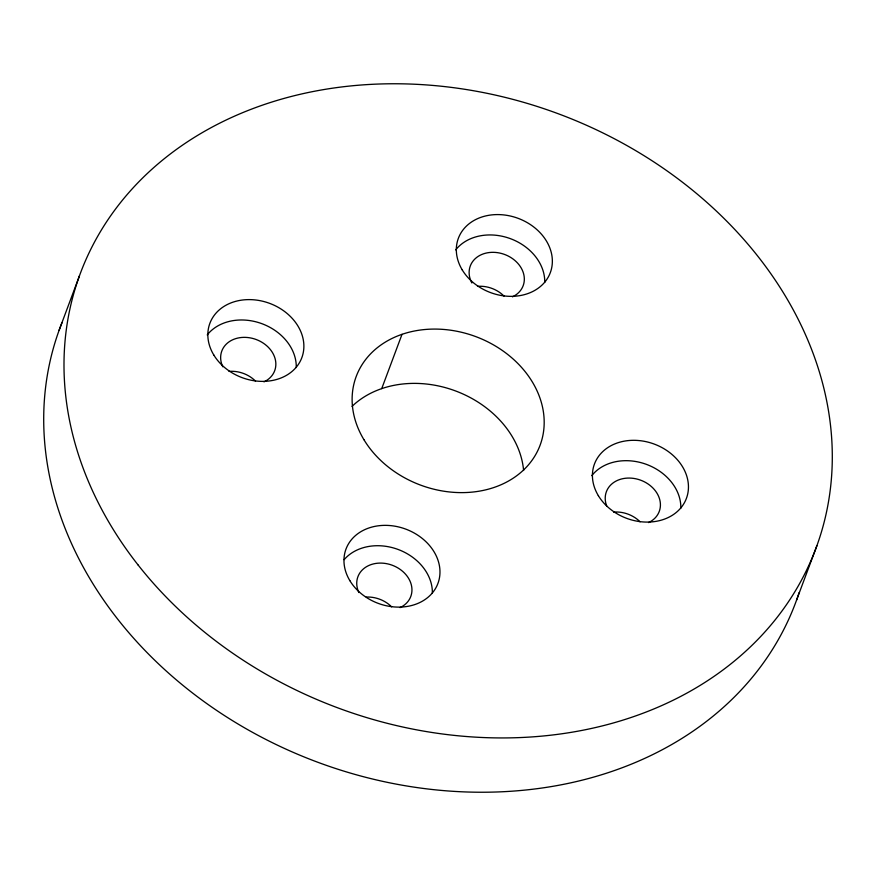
<?xml version="1.0" encoding="UTF-8"?>
<svg xmlns="http://www.w3.org/2000/svg" width="876" height="876" viewBox="0 0 876 876"><rect width="100%" height="100%" fill="white"/><g stroke="black" fill="none" stroke-linecap="round" stroke-linejoin="round"><path stroke-width="1.31" d="M59.119 330.241L79.42 275.94M381.717 388.626L402.018 334.325M796.58 600.06L816.881 545.759M799.186 592.483A392.634 316.838 20.5 0 1 320.101 763.116A392.634 316.838 20.5 0 1 61.966 322.751M352.01 406.409A98.156 79.212 20.5 0 1 455.542 390.937A98.156 79.212 20.5 0 1 523.607 470.489M613.594 512.11A28.218 22.776 20.5 0 1 640.093 521.811M477.497 286.364A28.218 22.776 20.5 0 1 503.996 296.066M366.288 597.06A28.218 22.776 20.5 0 1 391.616 606.838M229.019 371.402A28.218 22.776 20.5 0 1 255.518 381.104M606.827 506.306A28.218 22.776 20.5 0 1 621.281 479.041A28.218 22.776 20.5 0 1 656.803 492.903A28.218 22.776 20.5 0 1 648.547 522.578M358.875 592.548A28.218 22.776 20.5 0 1 371.939 564.319A28.218 22.776 20.5 0 1 408.085 577.547A28.218 22.776 20.5 0 1 400.069 607.615M471.857 282.959A28.218 22.776 20.5 0 1 483.464 253.832A28.218 22.776 20.5 0 1 520.213 266.403A28.218 22.776 20.5 0 1 512.449 296.844M222.778 366.803A28.218 22.776 20.5 0 1 235.841 338.585A28.218 22.776 20.5 0 1 271.987 351.813A28.218 22.776 20.5 0 1 263.972 381.87M591.793 475.635A49.078 39.606 20.5 0 1 646.291 464.324A49.078 39.606 20.5 0 1 680.827 508.211M344.148 559.654A49.078 39.606 20.5 0 1 398.569 549.635A49.078 39.606 20.5 0 1 432.35 593.249M207.218 334.928A49.078 39.606 20.5 0 1 261.716 323.616A49.078 39.606 20.5 0 1 296.252 367.504M455.695 249.901A49.078 39.606 20.5 0 1 510.193 238.579A49.078 39.606 20.5 0 1 544.73 282.477M138.2 565.119A392.634 316.838 20.5 0 0 799.657 583.493A392.634 316.838 20.5 0 0 406.595 83.932A392.634 316.838 20.5 0 0 138.2 565.119M363.923 439.675A98.156 79.212 20.5 0 0 530.221 462.703A98.156 79.212 20.5 0 0 450.308 330.164A98.156 79.212 20.5 0 0 363.923 439.675M598.319 495.619A49.078 39.606 20.5 0 0 681.473 507.127A49.078 39.606 20.5 0 0 641.517 440.858A49.078 39.606 20.5 0 0 598.319 495.619M462.221 269.874A49.078 39.606 20.5 0 0 545.376 281.393A49.078 39.606 20.5 0 0 505.419 215.124A49.078 39.606 20.5 0 0 462.221 269.874M349.852 580.646A49.078 39.606 20.5 0 0 432.996 592.165A49.078 39.606 20.5 0 0 393.039 525.896A49.078 39.606 20.5 0 0 349.852 580.646M213.744 354.911A49.078 39.606 20.5 0 0 296.898 366.42A49.078 39.606 20.5 0 0 256.942 300.15A49.078 39.606 20.5 0 0 213.744 354.911"/></g></svg>
